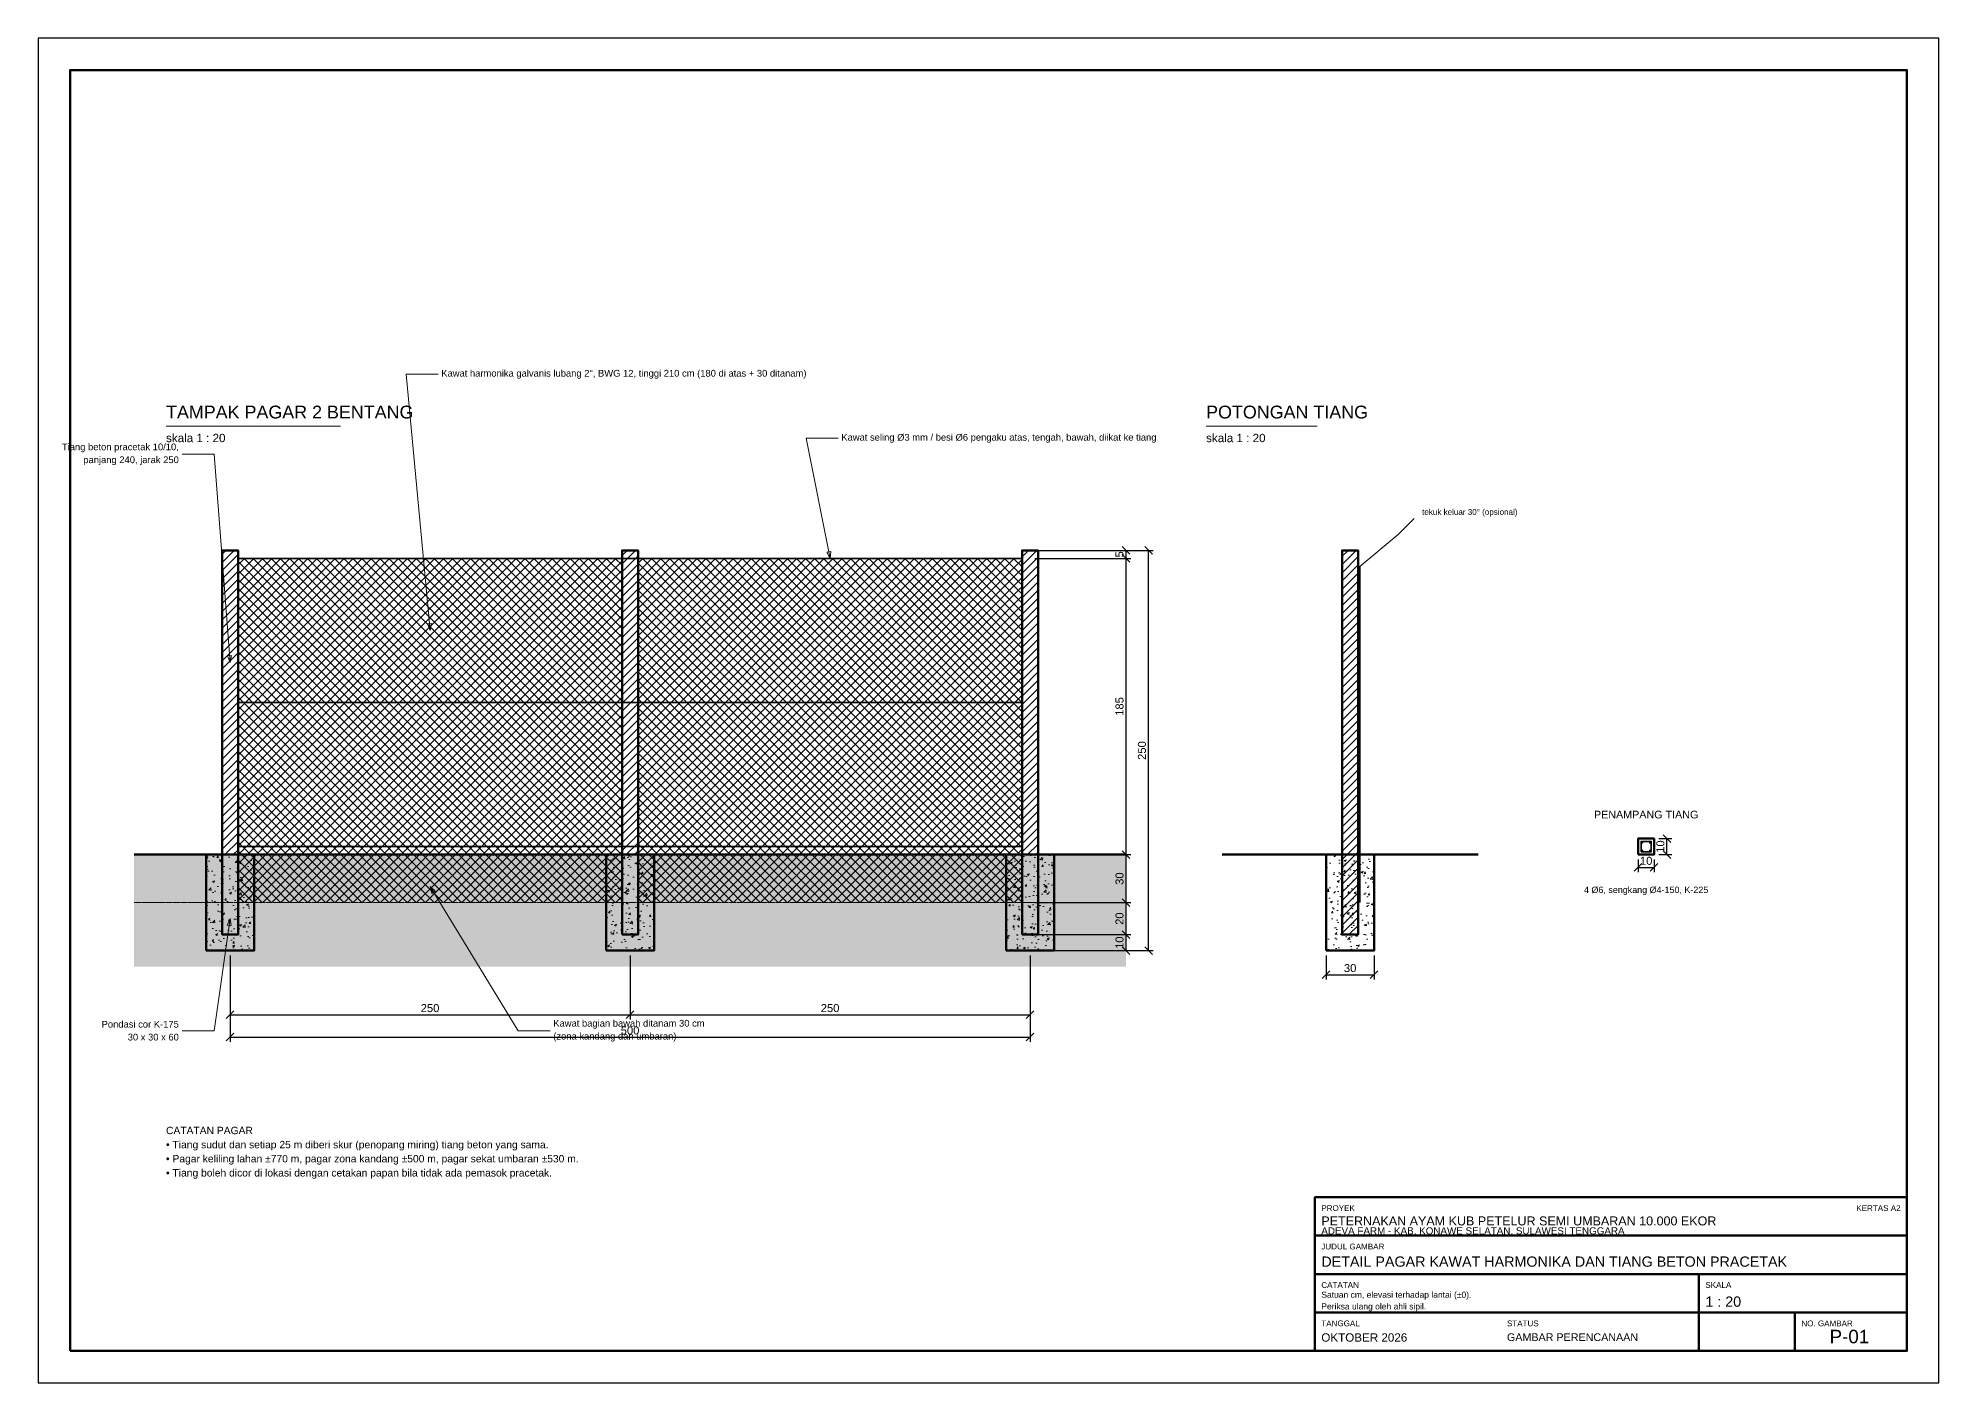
# Model space of a CAD drawing. Header units: centimetres. Extents: x 0 to 113138, y 0 to 42000.
# Drawn here: x 106980 to 108168, y 0 to 840 of the extents above; entities that cross this region are included whole.
import ezdxf
from ezdxf.enums import TextEntityAlignment as Align

# ---------------------------------------------------------------- set-up
doc = ezdxf.new("R2010")
doc.units = ezdxf.units.CM
doc.linetypes.add('DASHED', pattern=[1.524, 1.27, -0.254])
for name, color, linetype, lineweight in [('A-BESI', 1, 'CONTINUOUS', 35), ('A-DIM', 140, 'CONTINUOUS', 13), ('A-FRAME', 7, 'CONTINUOUS', 50), ('A-HATCH', 8, 'CONTINUOUS', 9), ('A-KAWAT', 94, 'CONTINUOUS', 13), ('A-STRUKTUR', 7, 'CONTINUOUS', 50), ('A-TANAH', 34, 'CONTINUOUS', 18), ('A-TEKS', 7, 'CONTINUOUS', 18), ('A-TERSEMBUNYI', 8, 'DASHED', 13)]:
    doc.layers.add(name, color=color, linetype=linetype, lineweight=lineweight)
doc.styles.add('ARIAL', font='arial.ttf')
doc.dimstyles.new('D20', dxfattribs={"dimtxt": 5, "dimasz": 4, "dimexe": 3, "dimexo": 3, "dimgap": 1.6, "dimtad": 1, "dimdec": 1, "dimtxsty": 'ARIAL', "dimtsz": 2.4, "dimcen": 2.5, "dimclrd": 140, "dimclre": 140, "dimclrt": 250, "dimazin": 3, "dimtfac": 1, "dimtmove": 0, "dimatfit": 3})

msp = doc.modelspace()

# ---------------------------------------------------------------- hatches: boundary and pattern name
at = {"layer": 'A-BESI'}
h = msp.add_hatch(color=1, dxfattribs=at)
h.dxf.hatch_style = 1
edge = h.paths.add_edge_path()
edge.add_arc((107982.5, 337.5), 0.3, 0, 360)
h = msp.add_hatch(color=1, dxfattribs=at)
h.dxf.hatch_style = 1
edge = h.paths.add_edge_path()
edge.add_arc((107982.5, 332.5), 0.3, 0, 360)
h = msp.add_hatch(color=1, dxfattribs=at)
h.dxf.hatch_style = 1
edge = h.paths.add_edge_path()
edge.add_arc((107987.5, 337.5), 0.3, 0, 360)
h = msp.add_hatch(color=1, dxfattribs=at)
h.dxf.hatch_style = 1
edge = h.paths.add_edge_path()
edge.add_arc((107987.5, 332.5), 0.3, 0, 360)
at = {"layer": 'A-HATCH'}
h = msp.add_hatch(dxfattribs=at)
h.set_pattern_fill('ANSI31', scale=1.14)
h.paths.add_polyline_path([(107095, 330), (107105, 330), (107105, 520), (107095, 520)])
h = msp.add_hatch(dxfattribs=at)
h.set_pattern_fill('ANSI37', scale=1.26)
h.paths.add_polyline_path([(107105, 300), (107345, 300), (107345, 515), (107105, 515)])
h = msp.add_hatch(dxfattribs=at)
h.set_pattern_fill('ANSI31', scale=1.14)
h.paths.add_polyline_path([(107345, 330), (107355, 330), (107355, 520), (107345, 520)])
h = msp.add_hatch(dxfattribs=at)
h.set_pattern_fill('ANSI37', scale=1.26)
h.paths.add_polyline_path([(107355, 300), (107595, 300), (107595, 515), (107355, 515)])
h = msp.add_hatch(dxfattribs=at)
h.set_pattern_fill('ANSI31', scale=1.14)
h.paths.add_polyline_path([(107595, 330), (107605, 330), (107605, 520), (107595, 520)])
h = msp.add_hatch(dxfattribs=at)
h.set_pattern_fill('ANSI31', scale=1.14)
h.paths.add_polyline_path([(107795, 280), (107805, 280), (107805, 520), (107795, 520)])
h = msp.add_hatch(dxfattribs=at)
h.set_pattern_fill('EARTH', scale=0.9)
h.paths.add_polyline_path([(107040, 330), (107660, 330), (107660, 260), (107040, 260)])
h = msp.add_hatch(dxfattribs=at)
h.set_pattern_fill('AR-CONC', scale=0.07)
h.paths.add_polyline_path([(107085, 270), (107115, 270), (107115, 330), (107085, 330)])
h = msp.add_hatch(dxfattribs=at)
h.set_pattern_fill('AR-CONC', scale=0.07)
h.paths.add_polyline_path([(107335, 270), (107365, 270), (107365, 330), (107335, 330)])
h = msp.add_hatch(dxfattribs=at)
h.set_pattern_fill('AR-CONC', scale=0.07)
h.paths.add_polyline_path([(107585, 270), (107615, 270), (107615, 330), (107585, 330)])
h = msp.add_hatch(dxfattribs=at)
h.set_pattern_fill('AR-CONC', scale=0.07)
h.paths.add_polyline_path([(107785, 270), (107815, 270), (107815, 330), (107785, 330)])

# ---------------------------------------------------------------- linework, layer by layer
at = {"layer": 'A-BESI'}
for p, q in [((107105, 515), (107595, 515)), ((107105, 425), (107595, 425)), ((107105, 335), (107595, 335))]:
    msp.add_line(p, q, dxfattribs=at)
msp.add_lwpolyline([(107981.8, 331.8), (107988.2, 331.8), (107988.2, 338.2), (107981.8, 338.2)], close=True, dxfattribs=at)
for centre in [(107982.5, 337.5), (107982.5, 332.5), (107987.5, 337.5), (107987.5, 332.5)]:
    msp.add_circle(centre, 0.3, dxfattribs=at)
at = {"layer": 'A-DIM'}
for points in [[(107225, 470), (107210, 630), (107230, 630)], [(107475, 515), (107460, 590), (107480, 590)], [(107100, 450), (107090, 580), (107070, 580)], [(107225, 310), (107280, 220), (107300, 220)], [(107100, 290), (107090, 220), (107070, 220)]]:
    msp.add_lwpolyline(points, dxfattribs=at)
for points in [[(107475, 515), (107475.45, 519.38), (107472.9, 518.87)], [(107225, 470), (107225.9, 474.31), (107223.31, 474.06)], [(107100, 450), (107100.97, 454.29), (107098.38, 454.09)], [(107225, 310), (107226.08, 305.74), (107228.3, 307.09)], [(107100, 290), (107098.12, 286.02), (107100.69, 285.65)]]:
    msp.add_lwpolyline(points, close=True, dxfattribs=at)
at = {"layer": 'A-FRAME'}
for p, q in [((107778, 92), (108148, 92)), ((107778, 68), (108148, 68)), ((108018, 20), (108018, 68)), ((107778, 44), (108148, 44)), ((108078, 20), (108078, 44))]:
    msp.add_line(p, q, dxfattribs=at)
at = {"layer": 'A-FRAME', "lineweight": 25}
msp.add_lwpolyline([(106980, 0), (108168, 0), (108168, 840), (106980, 840)], close=True, dxfattribs=at)
at = {"layer": 'A-FRAME'}
for points in [[(107000, 20), (108148, 20), (108148, 820), (107000, 820)], [(107778, 20), (108148, 20), (108148, 116), (107778, 116)]]:
    msp.add_lwpolyline(points, close=True, dxfattribs=at)
at = {"layer": 'A-KAWAT', "lineweight": 35}
msp.add_line((107806, 300), (107806, 510), dxfattribs=at)
at = {"layer": 'A-KAWAT'}
msp.add_lwpolyline([(107806, 510), (107830, 530), (107840, 540)], dxfattribs=at)
at = {"layer": 'A-STRUKTUR'}
for points in [[(107095, 280), (107105, 280), (107105, 520), (107095, 520)], [(107345, 280), (107355, 280), (107355, 520), (107345, 520)], [(107595, 280), (107605, 280), (107605, 520), (107595, 520)], [(107795, 280), (107805, 280), (107805, 520), (107795, 520)], [(107085, 270), (107115, 270), (107115, 330), (107085, 330)], [(107335, 270), (107365, 270), (107365, 330), (107335, 330)], [(107585, 270), (107615, 270), (107615, 330), (107585, 330)], [(107785, 270), (107815, 270), (107815, 330), (107785, 330)]]:
    msp.add_lwpolyline(points, close=True, dxfattribs=at)
at = {"layer": 'A-STRUKTUR', "lineweight": 50}
msp.add_lwpolyline([(107980, 330), (107990, 330), (107990, 340), (107980, 340)], close=True, dxfattribs=at)
at = {"layer": 'A-TANAH', "lineweight": 50}
for p, q in [((107040, 330), (107660, 330)), ((107720, 330), (107880, 330))]:
    msp.add_line(p, q, dxfattribs=at)
at = {"layer": 'A-TEKS'}
for p, q in [((107060, 597.6), (107169.12, 597.6)), ((107710, 597.6), (107779.44, 597.6))]:
    msp.add_line(p, q, dxfattribs=at)
at = {"layer": 'A-TERSEMBUNYI'}
msp.add_line((107040, 300), (107660, 300), dxfattribs=at)

# ---------------------------------------------------------------- texts
at = {"layer": 'A-TEKS', "style": 'ARIAL'}
for s, p in [('TAMPAK PAGAR 2 BENTANG', (107060, 600)), ('POTONGAN TIANG', (107710, 600))]:
    msp.add_text(s, height=8, dxfattribs=at).set_placement(p, align=Align.BOTTOM_LEFT)
for s, height, p in [('skala 1 : 20', 5.2, (107060, 592.8)), ('skala 1 : 20', 5.2, (107710, 592.8)), ('PROYEK', 3.6, (107782, 111)), ('ADEVA FARM - KAB. KONAWE SELATAN, SULAWESI TENGGARA', 4.4, (107782, 97.2)), ('PETERNAKAN AYAM KUB PETELUR SEMI UMBARAN 10.000 EKOR', 5.6, (107782, 104)), ('JUDUL GAMBAR', 3.6, (107782, 87)), ('DETAIL PAGAR KAWAT HARMONIKA DAN TIANG BETON PRACETAK', 6.4, (107782, 79)), ('CATATAN', 3.6, (107782, 63)), ('SKALA', 3.6, (108022, 63)), ('1 : 20', 6.4, (108022, 54)), ('TANGGAL', 3.6, (107782, 39)), ('STATUS', 3.6, (107898, 39)), ('NO. GAMBAR', 3.6, (108082, 39)), ('OKTOBER 2026', 5.2, (107782, 31)), ('GAMBAR PERENCANAAN', 4.8, (107898, 31))]:
    msp.add_text(s, height=height, dxfattribs=at).set_placement(p, align=Align.TOP_LEFT)
msp.add_text('tekuk keluar 30° (opsional)', height=3.6, dxfattribs=at).set_placement((107845, 544), align=Align.MIDDLE_LEFT)
for s, height, p in [('PENAMPANG TIANG', 4.8, (107985, 355)), ('4 Ø6, sengkang Ø4-150, K-225', 4, (107985, 308)), ('P-01', 8.4, (108112, 29))]:
    msp.add_text(s, height=height, dxfattribs=at).set_placement(p, align=Align.MIDDLE_CENTER)
msp.add_text('KERTAS A2', height=3.6, dxfattribs=at).set_placement((108144, 111), align=Align.TOP_RIGHT)
at = {"layer": 'A-TEKS', "line_spacing_factor": 1.15, "style": 'ARIAL'}
for s, insert, char_height, attachment_point in [('Kawat harmonika galvanis lubang 2", BWG 12, tinggi 210 cm (180 di atas + 30 ditanam)', (107232, 630), 4.2, 4), ('Tiang beton pracetak 10/10,\\Ppanjang 240, jarak 250', (107068, 580), 4.2, 6), ('Kawat seling Ø3 mm / besi Ø6 pengaku atas, tengah, bawah, diikat ke tiang', (107482, 590), 4.2, 4), ('Pondasi cor K-175\\P30 x 30 x 60', (107068, 220), 4.2, 6), ('Kawat bagian bawah ditanam 30 cm\\P(zona kandang dan umbaran)', (107302, 220), 4.2, 4), ('Satuan cm, elevasi terhadap lantai (±0).\\PPeriksa ulang oleh ahli sipil.', (107782, 57), 3.8, 1)]:
    msp.add_mtext(s, dxfattribs=dict(at, insert=insert, char_height=char_height, attachment_point=attachment_point))
at = {"layer": 'A-TEKS', "insert": (107060, 160), "char_height": 4.6, "width": 600, "attachment_point": 1, "line_spacing_factor": 1.15, "style": 'ARIAL'}
msp.add_mtext('CATATAN PAGAR\\P• Tiang sudut dan setiap 25 m diberi skur (penopang miring) tiang beton yang sama.\\P• Pagar keliling lahan ±770 m, pagar zona kandang ±500 m, pagar sekat umbaran ±530 m.\\P• Tiang boleh dicor di lokasi dengan cetakan papan bila tidak ada pemasok pracetak.', dxfattribs=at)

# ---------------------------------------------------------------- dimensions: what is measured, and where the dimension line sits
at = {"layer": 'A-DIM'}
for base, p1, p2 in [((107660, 515), (107600, 515), (107600, 520)), ((107674, 270), (107600, 270), (107600, 520)), ((107660, 330), (107600, 330), (107600, 515)), ((107998, 330), (107990, 330), (107990, 340)), ((107660, 300), (107600, 300), (107600, 330)), ((107660, 280), (107600, 280), (107600, 300)), ((107660, 270), (107600, 270), (107600, 280))]:
    msp.add_linear_dim(base=base, p1=p1, p2=p2, angle=90, dimstyle='D20', dxfattribs=at).render()
for base, p1, p2 in [((107980, 322), (107980, 330), (107990, 330)), ((107100, 230), (107100, 270), (107350, 270)), ((107100, 216), (107100, 270), (107600, 270)), ((107350, 230), (107350, 270), (107600, 270)), ((107785, 255), (107785, 270), (107815, 270))]:
    msp.add_linear_dim(base=base, p1=p1, p2=p2, dimstyle='D20', dxfattribs=at).render()

doc.saveas('drawing.dxf')
